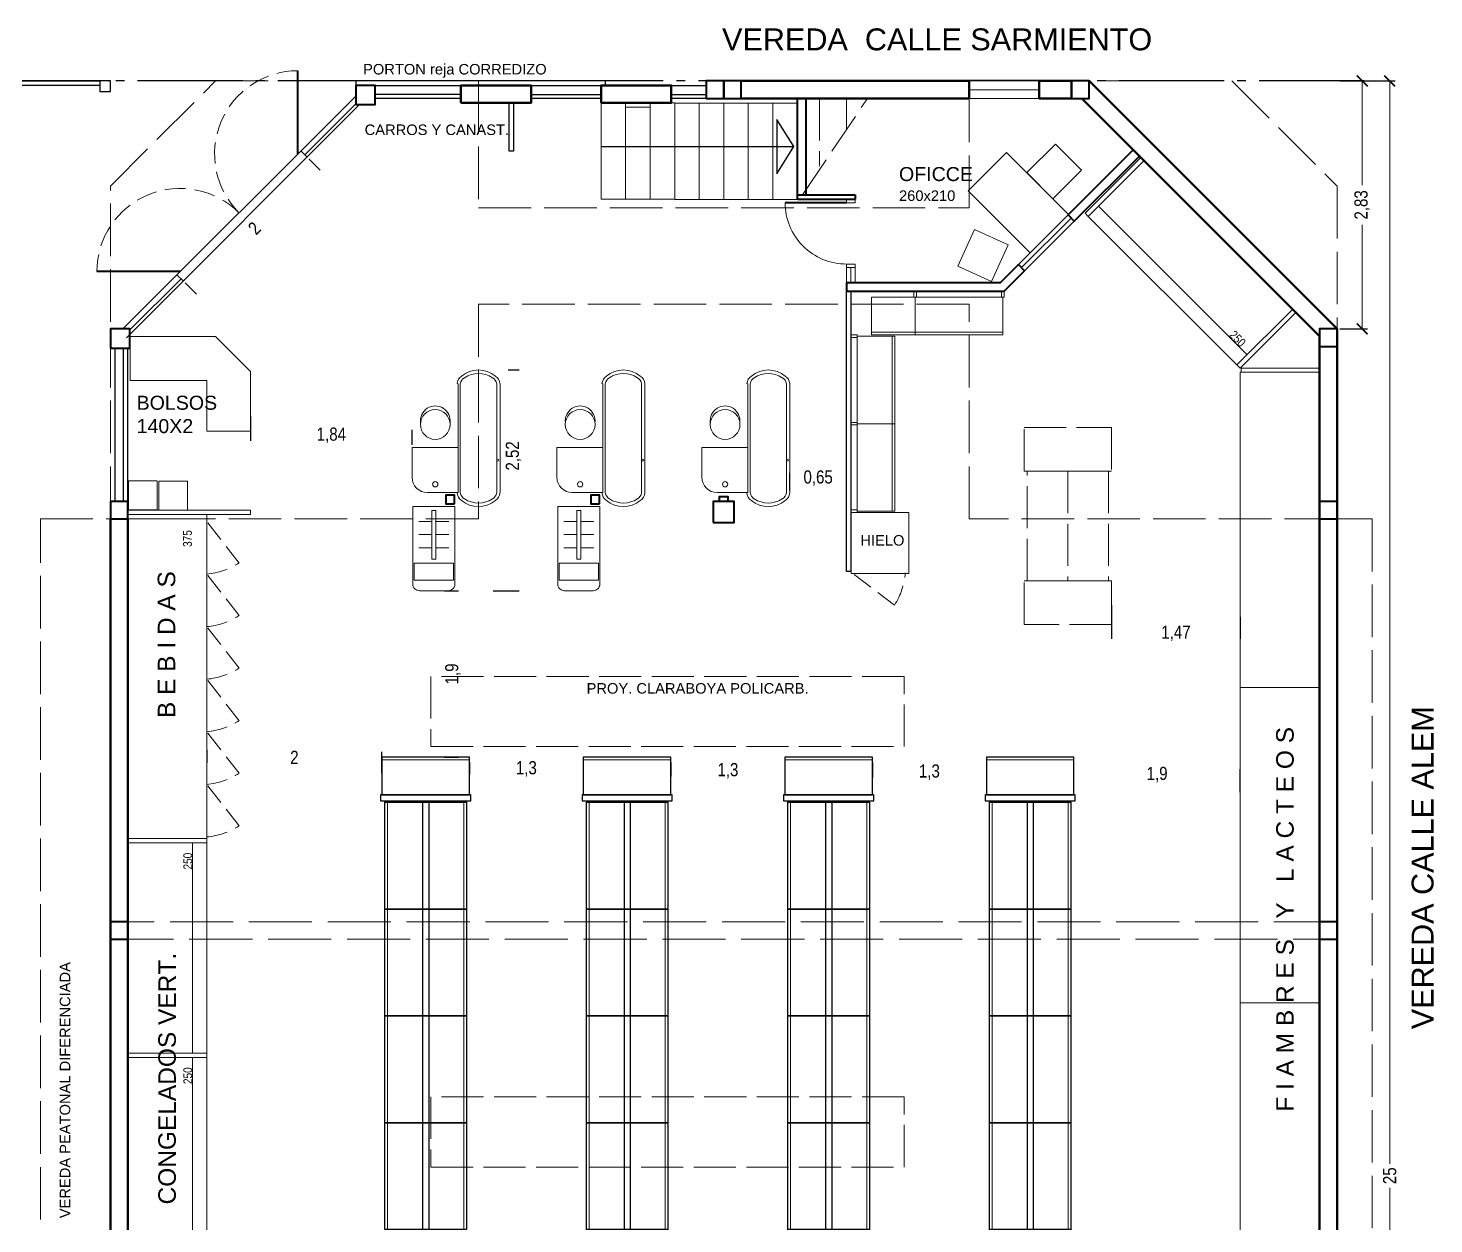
# Model space of a CAD drawing. Header units: millimetres. Extents: x 424 to 530, y 463 to 518.
# Drawn here: x 466.59 to 482.64, y 475.77 to 489.42 of the extents above; entities that cross this region are included whole.
import ezdxf

# ---------------------------------------------------------------- set-up
doc = ezdxf.new("R2010")
doc.units = ezdxf.units.MM
doc.header["$PDMODE"] = 3
doc.linetypes.add('ACAD_ISO02W100', pattern=[15, 12, -3])
doc.linetypes.add('ACAD_ISO04W100', pattern=[30, 24, -3, 0, -3])
for name, color, linetype, lineweight in [('CARPINTERIA', 7, 'Continuous', 9), ('COLUMNAS', 7, 'Continuous', 40), ('COTAS', 7, 'Continuous', 13), ('EQUIPAMIENTO', 7, 'Continuous', 15), ('EQUIPAVENTAS', 7, 'Continuous', 18), ('ESCALERA', 7, 'Continuous', 20), ('GONDSinFRIO', 7, 'Continuous', 15), ('MAQ ConFRIO', 7, 'Continuous', 20), ('MUROS020', 7, 'Continuous', 50), ('MUROSYESO', 7, 'Continuous', 40), ('PROYECCIONES', 7, 'ACAD_ISO02W100', 9)]:
    doc.layers.add(name, color=color, linetype=linetype, lineweight=lineweight)
doc.layers.add('Texto GRAL', color=7, linetype='Continuous')
doc.styles.add('LaProve_Plantas Arquitectura$0$Standard', font='arial.ttf')
doc.styles.add('PLANTAPROVE', font='technic_.ttf')
doc.styles.get("Standard").update_dxf_attribs({"font": 'technic_.ttf', "height": 0.15})
doc.dimstyles.new('ISO-25', dxfattribs={"dimscale": 0.05, "dimtxt": 0.15, "dimasz": 2.5, "dimexe": 1.25, "dimexo": 0.625, "dimtad": 0, "dimtxsty": 'Standard', "dimblk": 'ARCHTICK', "dimcen": 2.5, "dimclrd": 256, "dimclrt": 256, "dimadec": 0, "dimazin": 0, "dimtfac": 1, "dimtmove": 0, "dimatfit": 3, "dimfxl": 1, "dimlwd": -1, "dimarcsym": 0})

# ---------------------------------------------------------------- blocks, each defined once
blk = doc.blocks.new('contrapared1M')
at = {"linetype": 'ByBlock'}
blk.add_line((0.015, 0.47), (1.015, 0.47), dxfattribs=at)
for points in [[(0.015, 0.5), (1.015, 0.5), (1.015, 0.07), (0.015, 0.07)], [(0, 0), (0.03, 0), (0.03, 0.07), (0, 0.07)], [(1, 0), (1.03, 0), (1.03, 0.07), (1, 0.07)]]:
    blk.add_lwpolyline(points, close=True, dxfattribs=at)
blk = doc.blocks.new('*D4')
at = {"layer": 'COTAS', "color": 0, "lineweight": -2, "transparency": 16777216}
for p, q in [((468.631, 481.183), (468.631, 481.035)), ((470.628, 480.916), (470.628, 481.16))]:
    blk.add_line(p, q, dxfattribs=at)
at = {"layer": 'Defpoints', "color": 0, "transparency": 16777216}
for p in [(468.631, 481.214), (468.631, 481.097), (470.628, 480.885)]:
    blk.add_point(p, dxfattribs=at)
at = {"layer": 'COTAS', "transparency": 16777216, "insert": (469.63, 481.097), "char_height": 0.15, "attachment_point": 5}
blk.add_mtext('2', dxfattribs=at)
blk = doc.blocks.new('_ArchTick')
at = {"color": 0, "linetype": 'ByBlock', "const_width": 0.15}
blk.add_lwpolyline([(-0.5, -0.5), (0.5, 0.5)], dxfattribs=at)
blk = doc.blocks.new('*D5')
at = {"layer": 'COTAS', "color": 0, "lineweight": -2, "transparency": 16777216}
for p, q in [((471.628, 481.038), (471.628, 480.902)), ((472.928, 481.038), (472.928, 480.902))]:
    blk.add_line(p, q, dxfattribs=at)
at = {"layer": 'Defpoints', "color": 0, "transparency": 16777216}
for p in [(471.628, 481.07), (472.928, 481.07), (472.928, 480.965)]:
    blk.add_point(p, dxfattribs=at)
at = {"layer": 'COTAS', "transparency": 16777216, "insert": (472.278, 480.965), "char_height": 0.15, "attachment_point": 5}
blk.add_mtext('1,3', dxfattribs=at)
blk = doc.blocks.new('*D6')
at = {"layer": 'COTAS', "color": 0, "lineweight": -2, "transparency": 16777216}
for p, q in [((473.928, 481.038), (473.928, 480.88)), ((475.228, 481.038), (475.228, 480.88))]:
    blk.add_line(p, q, dxfattribs=at)
at = {"layer": 'Defpoints', "color": 0, "transparency": 16777216}
for p in [(473.928, 481.07), (475.228, 481.07), (475.228, 480.943)]:
    blk.add_point(p, dxfattribs=at)
at = {"layer": 'COTAS', "transparency": 16777216, "insert": (474.578, 480.943), "char_height": 0.15, "attachment_point": 5}
blk.add_mtext('1,3', dxfattribs=at)
blk = doc.blocks.new('*D7')
at = {"layer": 'COTAS', "color": 0, "lineweight": -2, "transparency": 16777216}
for p, q in [((476.228, 481.038), (476.228, 480.866)), ((477.528, 481.038), (477.528, 480.866))]:
    blk.add_line(p, q, dxfattribs=at)
at = {"layer": 'Defpoints', "color": 0, "transparency": 16777216}
for p in [(476.228, 481.07), (477.528, 481.07), (477.528, 480.928)]:
    blk.add_point(p, dxfattribs=at)
at = {"layer": 'COTAS', "transparency": 16777216, "insert": (476.878, 480.928), "char_height": 0.15, "attachment_point": 5}
blk.add_mtext('1,3', dxfattribs=at)
blk = doc.blocks.new('*D8')
at = {"layer": 'COTAS', "color": 0, "lineweight": -2, "transparency": 16777216}
for p, q in [((478.958, 482.833), (478.958, 482.451)), ((480.426, 482.701), (480.426, 482.451))]:
    blk.add_line(p, q, dxfattribs=at)
at = {"layer": 'Defpoints', "color": 0, "transparency": 16777216}
for p in [(478.958, 482.864), (480.426, 482.732), (480.426, 482.513)]:
    blk.add_point(p, dxfattribs=at)
at = {"layer": 'COTAS', "transparency": 16777216, "insert": (479.692, 482.513), "char_height": 0.15, "attachment_point": 5}
blk.add_mtext('1,47', dxfattribs=at)
blk = doc.blocks.new('*D9')
at = {"layer": 'COTAS', "color": 0, "lineweight": -2, "transparency": 16777216}
for p, q in [((471.345, 483), (471.503, 483)), ((471.345, 481.1), (471.503, 481.1))]:
    blk.add_line(p, q, dxfattribs=at)
at = {"layer": 'Defpoints', "color": 0, "transparency": 16777216}
for p in [(471.314, 483), (471.314, 481.1), (471.44, 481.1)]:
    blk.add_point(p, dxfattribs=at)
at = {"layer": 'COTAS', "transparency": 16777216, "insert": (471.44, 482.05), "char_height": 0.15, "attachment_point": 5, "rotation": 90}
blk.add_mtext('1,9', dxfattribs=at)
blk = doc.blocks.new('*D10')
at = {"layer": 'COTAS', "color": 0, "lineweight": -2, "transparency": 16777216}
for p, q in [((472.069, 485.52), (472.194, 485.52)), ((471.899, 483), (472.194, 483))]:
    blk.add_line(p, q, dxfattribs=at)
at = {"layer": 'Defpoints', "color": 0, "transparency": 16777216}
for p in [(472.038, 485.52), (471.868, 483), (472.132, 483)]:
    blk.add_point(p, dxfattribs=at)
at = {"layer": 'COTAS', "transparency": 16777216, "insert": (472.132, 484.539), "char_height": 0.15, "attachment_point": 5, "rotation": 90}
blk.add_mtext('2,52', dxfattribs=at)
blk = doc.blocks.new('*D14')
at = {"layer": 'COTAS', "color": 0, "lineweight": -2, "transparency": 16777216}
for p, q in [((481.562, 488.82), (482.194, 488.82)), ((481.562, 463.82), (482.194, 463.82))]:
    blk.add_line(p, q, dxfattribs=at)
at = {"layer": 'COTAS', "transparency": 16777216}
for p, q in [((482.132, 488.82), (482.132, 476.457)), ((482.132, 463.82), (482.132, 476.182))]:
    blk.add_line(p, q, dxfattribs=at)
at = {"layer": 'Defpoints', "color": 0, "transparency": 16777216}
for p in [(481.531, 488.82), (482.132, 488.82), (481.531, 463.82)]:
    blk.add_point(p, dxfattribs=at)
at = {"layer": 'COTAS', "transparency": 16777216, "xscale": 0.125, "yscale": 0.125, "zscale": 0.125}
for p, rotation in [((482.132, 488.82), 90), ((482.132, 463.82), 270)]:
    blk.add_blockref('_ArchTick', p, dxfattribs=dict(at, rotation=rotation))
at = {"layer": 'COTAS', "transparency": 16777216, "insert": (482.132, 476.32), "char_height": 0.15, "attachment_point": 5, "rotation": 90}
blk.add_mtext('25', dxfattribs=at)
blk = doc.blocks.new('HELAD250')
at = {"lineweight": 5}
blk.add_line((0.737, -1.2), (0.737, 1.2), dxfattribs=at)
for points in [[(0.9, 1.2), (0.9, 1.25), (0, 1.25), (0, 1.2)], [(0, 1.2), (0.9, 1.2), (0.9, -1.2), (0, -1.2)], [(0.9, -1.25), (0.9, -1.2), (0, -1.2), (0, -1.25)]]:
    blk.add_lwpolyline(points, close=True)
at = {"style": 'PLANTAPROVE'}
blk.add_text('250', height=0.1, rotation=90, dxfattribs=at).set_placement((0.732, 0.897))
blk = doc.blocks.new('HELAD375PUERTAS')
for points in [[(0.9, 3.7), (0.9, 3.75), (0, 3.75), (0, 3.7)], [(0, 0.05), (0, 3.7), (0.9, 3.7), (0.9, 0.05)], [(0.9, 0), (0.9, 0.05), (0, 0.05), (0, 0)]]:
    blk.add_lwpolyline(points, close=True)
at = {"layer": 'PROYECCIONES', "ltscale": 0.02}
for p, q in [((1.267, 3.196), (0.9, 3.671)), ((1.267, 2.596), (0.9, 3.071)), ((1.267, 1.995), (0.9, 2.47)), ((1.267, 1.395), (0.9, 1.87)), ((1.267, 0.795), (0.9, 1.269)), ((1.267, 0.194), (0.9, 0.669))]:
    blk.add_line(p, q, dxfattribs=at)
at = {"layer": 'PROYECCIONES', "lineweight": 9, "ltscale": 0.02}
for centre in [(0.824, 3.891), (0.824, 3.29), (0.824, 2.69), (0.824, 2.09), (0.824, 1.489), (0.824, 0.889)]:
    blk.add_arc(centre, 0.824, 275.2871, 302.5079, dxfattribs=at)
at = {"style": 'PLANTAPROVE'}
blk.add_text('375', height=0.1, rotation=90, dxfattribs=at).set_placement((0.728, 3.38))
blk = doc.blocks.new('CAJA RAPID Fortezza')
for p, q in [((-1.004, 0.515), (-1.004, -0.727)), ((-0.525, 0.515), (-0.525, -0.727)), ((-0.175, 0.515), (-0.525, 0.515)), ((-0.525, 0.501), (-0.525, -0.014)), ((-0.965, 0.377), (-0.965, 0.377)), ((0, 0), (0, 0.34)), ((-0.965, 0.002), (-0.965, 0.002)), ((-0.525, -0.534), (-0.525, 0.056)), ((-0.525, 0), (0, 0)), ((-0.525, -0.727), (-0.514, -0.73))]:
    blk.add_line(p, q)
at = {"lineweight": 9}
for p, q in [((-0.966, 0.518), (-0.966, -0.725)), ((-0.551, 0.518), (-0.551, -0.725))]:
    blk.add_line(p, q, dxfattribs=at)
at = {"lineweight": 5}
for centre, radius in [((-0.265, 0.42), 0.03), ((-0.979, 0.146), 0.011)]:
    blk.add_circle(centre, radius, dxfattribs=at)
blk.add_circle((-0.265, -0.263), 0.17)
for centre, radius, start, end in [((-0.758, 0.371), 0.304, 50.5361, 129.4639), ((-0.887, 0.508), 0.117, 122.8606, 174.5014), ((-0.63, 0.508), 0.117, 3.3374, 57.1394), ((-0.175, 0.34), 0.175, 0, 90), ((-0.265, -0.304), 0.17, 173.0824, 6.9176), ((-0.887, -0.718), 0.117, 185.4986, 237.1394), ((-0.63, -0.718), 0.117, 302.8606, 354.5014), ((-0.758, -0.581), 0.304, 230.5361, 309.4639)]:
    blk.add_arc(centre, radius, start, end)
at = {"lineweight": 9}
for centre, radius, start, end in [((-0.864, 0.496), 0.105, 121.2006, 167.7514), ((-0.758, 0.342), 0.292, 56.7961, 123.2039), ((-0.653, 0.496), 0.105, 12.292, 58.7994), ((-0.864, -0.706), 0.105, 192.2486, 238.7994), ((-0.758, -0.552), 0.292, 236.7961, 303.2039), ((-0.653, -0.706), 0.105, 301.2006, 347.7514)]:
    blk.add_arc(centre, radius, start, end, dxfattribs=at)
blk = doc.blocks.new('Antecaja096')
at = {"lineweight": 9}
for p, q in [((-0.022, -0.17), (-0.171, -0.17)), ((-0.022, -0.319), (-0.171, -0.319)), ((0.023, -0.17), (0.171, -0.17)), ((0.023, -0.319), (0.171, -0.319)), ((-0.022, -0.469), (-0.171, -0.469)), ((0.023, -0.469), (0.171, -0.469))]:
    blk.add_line(p, q, dxfattribs=at)
blk.add_lwpolyline([(-0.165, -0.96), (0.165, -0.96, 0.414214), (0.24, -0.885), (0.24, 0), (-0.24, 0), (-0.24, -0.885, 0.414214)], format="xyb", close=True)
for points in [[(-0.022, -0.6), (-0.022, -0.045), (0.023, -0.045), (0.023, -0.6)], [(-0.225, -0.839), (-0.225, -0.645), (0.225, -0.645), (0.225, -0.839)]]:
    blk.add_lwpolyline(points, close=True, dxfattribs=at)
blk = doc.blocks.new('CAJA RAPIDyAntecaja')
at = {"lineweight": 40}
blk.add_lwpolyline([(0.485, -0.645), (0.485, -0.545), (0.385, -0.545), (0.385, -0.645)], close=True, dxfattribs=at)
at = {"rotation": 180}
blk.add_blockref('CAJA RAPID Fortezza', (0, 0), dxfattribs=at)
at = {"color": 1}
blk.add_blockref('Antecaja096', (0.249, -0.675), dxfattribs=at)
blk = doc.blocks.new('*D23')
at = {"layer": 'COTAS', "color": 0, "lineweight": -2, "transparency": 16777216}
for p, q in [((469.131, 484.992), (469.131, 484.712)), ((470.973, 484.666), (470.973, 484.837))]:
    blk.add_line(p, q, dxfattribs=at)
at = {"layer": 'Defpoints', "color": 0, "transparency": 16777216}
for p in [(469.131, 485.024), (469.131, 484.774), (470.973, 484.635)]:
    blk.add_point(p, dxfattribs=at)
at = {"layer": 'COTAS', "transparency": 16777216, "insert": (470.052, 484.774), "char_height": 0.15, "attachment_point": 5}
blk.add_mtext('1,84', dxfattribs=at)
blk = doc.blocks.new('PPLACA070')
at = {"lineweight": 40}
blk.add_line((0.04, -0.1), (0.04, -0.8), dxfattribs=at)
for points in [[(0, -0.1), (0.04, -0.1), (0.04, 0), (0, 0)], [(0.74, -0.1), (0.78, -0.1), (0.78, 0), (0.74, 0)]]:
    blk.add_lwpolyline(points, close=True)
at = {"color": 252, "lineweight": 5, "ltscale": 0.01}
blk.add_arc((0.04, -0.1), 0.7, 270, 360, dxfattribs=at)
blk = doc.blocks.new('*D46')
at = {"layer": 'COTAS', "color": 0, "lineweight": -2, "transparency": 16777216}
for p, q in [((475.285, 484.151), (475.285, 484.347)), ((475.931, 484.151), (475.931, 484.347))]:
    blk.add_line(p, q, dxfattribs=at)
at = {"layer": 'Defpoints', "color": 0, "transparency": 16777216}
for p in [(475.931, 484.285), (475.285, 484.12), (475.931, 484.12)]:
    blk.add_point(p, dxfattribs=at)
at = {"layer": 'COTAS', "transparency": 16777216, "insert": (475.608, 484.285), "char_height": 0.15, "attachment_point": 5}
blk.add_mtext('0,65', dxfattribs=at)
blk = doc.blocks.new('*D61')
at = {"layer": 'COTAS', "color": 0, "lineweight": -2, "transparency": 16777216}
for p, q in [((481.562, 488.82), (481.88, 488.82)), ((481.562, 485.99), (481.88, 485.99))]:
    blk.add_line(p, q, dxfattribs=at)
at = {"layer": 'COTAS', "transparency": 16777216}
for p, q in [((481.818, 488.82), (481.818, 487.632)), ((481.818, 485.99), (481.818, 487.178))]:
    blk.add_line(p, q, dxfattribs=at)
at = {"layer": 'Defpoints', "color": 0, "lineweight": 13, "transparency": 16777216}
for p in [(481.531, 488.82), (481.818, 488.82), (481.531, 485.99)]:
    blk.add_point(p, dxfattribs=at)
at = {"layer": 'COTAS', "transparency": 16777216, "xscale": 0.125, "yscale": 0.125, "zscale": 0.125}
for p, rotation in [((481.818, 488.82), 90), ((481.818, 485.99), 270)]:
    blk.add_blockref('_ArchTick', p, dxfattribs=dict(at, rotation=rotation))
at = {"layer": 'COTAS', "transparency": 16777216, "insert": (481.818, 487.405), "char_height": 0.15, "attachment_point": 5, "rotation": 90}
blk.add_mtext('2,83', dxfattribs=at)
blk = doc.blocks.new('*D62')
at = {"layer": 'COTAS', "color": 0, "lineweight": -2, "transparency": 16777216}
for p, q in [((469.797, 487.929), (469.925, 487.802)), ((468.383, 486.515), (468.511, 486.387))]:
    blk.add_line(p, q, dxfattribs=at)
at = {"layer": 'Defpoints', "color": 0, "transparency": 16777216}
for p in [(469.775, 487.951), (469.881, 487.846), (468.361, 486.537)]:
    blk.add_point(p, dxfattribs=at)
at = {"layer": 'COTAS', "transparency": 16777216, "insert": (469.174, 487.139), "char_height": 0.15, "attachment_point": 5, "rotation": 45}
blk.add_mtext('2', dxfattribs=at)
blk = doc.blocks.new('Puntera1M')
at = {"lineweight": 9}
blk.add_line((0.5, 0.485), (-0.5, 0.485), dxfattribs=at)
for points in [[(-0.5, 0.515), (-0.5, 0.085), (0.5, 0.085), (0.5, 0.515)], [(-0.515, 0.085), (-0.515, 0.015), (0.515, 0.015), (0.515, 0.085)]]:
    blk.add_lwpolyline(points, close=True)
blk.add_lwpolyline([(0.465, 0.015), (0.465, 0), (-0.465, 0), (-0.465, 0.015)], close=True, dxfattribs=at)
blk = doc.blocks.new('Gond-122M')
at = {"lineweight": 9}
for p, q in [((-0.435, 1.22), (-0.435, 0)), ((0.435, 0), (0.435, 1.22))]:
    blk.add_line(p, q, dxfattribs=at)
for p, q in [((-0.035, 1.22), (-0.035, 0)), ((0.035, 1.22), (0.035, 0))]:
    blk.add_line(p, q)
blk.add_lwpolyline([(-0.465, 1.22), (0.465, 1.22), (0.465, 0), (-0.465, 0)], close=True)
blk = doc.blocks.new('Gond-mitad')
at = {"linetype": 'ByBlock', "lineweight": 9}
for p, q in [((-0.435, 0), (-0.435, 0.665)), ((0.435, 0), (0.435, 0.665))]:
    blk.add_line(p, q, dxfattribs=at)
at = {"linetype": 'ByBlock'}
for p, q in [((-0.035, 0), (-0.035, 0.665)), ((0.035, 0), (0.035, 0.665))]:
    blk.add_line(p, q, dxfattribs=at)
blk.add_lwpolyline([(-0.465, 0.665), (0.465, 0.665), (0.465, 0), (-0.465, 0)], close=True)
blk = doc.blocks.new('GOND 6ymedioMod')
at = {"color": 4}
for name, p in [('Puntera1M', (0, 8.5)), ('Gond-122M', (0, 7.28)), ('Gond-122M', (0, 6.06)), ('Gond-122M', (0, 4.84)), ('Gond-122M', (0, 3.62)), ('Gond-122M', (0, 2.4)), ('Gond-122M', (0, 1.18)), ('Gond-mitad', (0, 0.515))]:
    blk.add_blockref(name, p, dxfattribs=at)
at = {"color": 4, "xscale": -1, "rotation": 180}
blk.add_blockref('Puntera1M', (0, 0.515), dxfattribs=at)
blk = doc.blocks.new('*D85')
at = {"layer": 'COTAS', "color": 0, "lineweight": -2, "transparency": 16777216}
for p, q in [((478.528, 480.701), (478.528, 480.963)), ((480.426, 480.701), (480.426, 480.963))]:
    blk.add_line(p, q, dxfattribs=at)
at = {"layer": 'Defpoints', "color": 0, "transparency": 16777216}
for p in [(480.426, 480.9), (478.528, 480.67), (480.426, 480.67)]:
    blk.add_point(p, dxfattribs=at)
at = {"layer": 'COTAS', "transparency": 16777216, "insert": (479.477, 480.9), "char_height": 0.15, "attachment_point": 5}
blk.add_mtext('1,9', dxfattribs=at)

msp = doc.modelspace()

# ---------------------------------------------------------------- linework, layer by layer
at = {"linetype": 'ACAD_ISO04W100', "ltscale": 0.05}
msp.add_line((481.841, 488.82), (443.378, 488.82), dxfattribs=at)
at = {"color": 4}
msp.add_line((467.77, 485.946), (467.712, 485.888), dxfattribs=at)
msp.add_lwpolyline([(472.131, 488.57), (472.131, 488.02), (472.081, 488.02), (472.081, 488.57)], close=True)
for points in [[(473.131, 488.07), (475.331, 488.07), (475.136, 488.381), (475.136, 487.759), (475.331, 488.07)], [(475.981, 486.42), (475.981, 483.22), (475.931, 483.22), (475.931, 486.42)]]:
    msp.add_lwpolyline(points)
at = {"layer": 'CARPINTERIA', "lineweight": 40}
for p, q in [((469.669, 487.987), (469.669, 488.937)), ((468.326, 486.643), (467.376, 486.643))]:
    msp.add_line(p, q, dxfattribs=at)
at = {"layer": 'CARPINTERIA'}
for p, q in [((470.331, 488.648), (467.672, 485.99)), ((477.331, 488.72), (478.131, 488.72)), ((470.374, 488.55), (467.751, 485.927)), ((469.775, 487.951), (469.704, 488.022)), ((477.895, 486.725), (478.46, 487.291)), ((478.496, 487.255), (477.93, 486.689)), ((477.965, 486.654), (478.531, 487.22)), ((475.931, 486.52), (475.931, 486.698)), ((475.981, 486.69), (475.981, 486.52)), ((476.031, 486.698), (476.031, 486.52)), ((468.361, 486.537), (468.29, 486.608))]:
    msp.add_line(p, q, dxfattribs=at)
at = {"layer": 'CARPINTERIA', "lineweight": 30}
for p, q in [((470.551, 488.67), (471.531, 488.67)), ((472.331, 488.664), (473.131, 488.664)), ((473.931, 488.665), (474.331, 488.665)), ((469.75, 487.977), (470.331, 488.558)), ((468.336, 486.562), (467.751, 485.978)), ((467.68, 484.02), (467.68, 485.77))]:
    msp.add_line(p, q, dxfattribs=at)
for points in [[(466.451, 488.82), (467.411, 488.82), (467.411, 488.77), (466.451, 488.77)], [(467.411, 488.7), (467.531, 488.7), (467.531, 488.82), (467.411, 488.82)], [(470.331, 488.77), (473.181, 488.77), (473.181, 488.82), (470.331, 488.82)]]:
    msp.add_lwpolyline(points, close=True, dxfattribs=at)
at = {"layer": 'CARPINTERIA', "lineweight": -3}
for points in [[(471.531, 488.62), (470.551, 488.62), (470.551, 488.77), (474.331, 488.77), (474.331, 488.62), (473.931, 488.62)], [(473.131, 488.62), (472.331, 488.62)]]:
    msp.add_lwpolyline(points, dxfattribs=at)
at = {"layer": 'CARPINTERIA'}
msp.add_lwpolyline([(477.331, 488.83), (478.131, 488.83), (478.131, 488.62), (477.331, 488.62)], close=True, dxfattribs=at)
at = {"layer": 'CARPINTERIA', "lineweight": -3}
msp.add_lwpolyline([(467.581, 484.02), (467.731, 484.02), (467.731, 485.77), (467.581, 485.77)], close=True, dxfattribs=at)
at = {"layer": 'COLUMNAS'}
for points in [[(470.331, 488.55), (470.551, 488.55), (470.551, 488.77), (470.331, 488.77)], [(474.331, 488.62), (474.531, 488.62), (474.531, 488.82), (474.331, 488.82)], [(474.531, 488.62), (474.731, 488.62), (474.731, 488.82), (474.531, 488.82)], [(478.501, 488.62), (478.701, 488.62), (478.701, 488.82), (478.501, 488.82)], [(467.531, 485.77), (467.751, 485.77), (467.751, 485.99), (467.531, 485.99)], [(481.331, 485.79), (481.531, 485.79), (481.531, 485.99), (481.331, 485.99)], [(467.531, 483.82), (467.731, 483.82), (467.731, 484.02), (467.531, 484.02)], [(474.41, 483.78), (474.65, 483.78), (474.65, 484.02), (474.41, 484.02)], [(481.331, 483.82), (481.531, 483.82), (481.531, 484.02), (481.331, 484.02)], [(467.531, 479.02), (467.731, 479.02), (467.731, 479.22), (467.531, 479.22)], [(481.331, 479.02), (481.531, 479.02), (481.531, 479.22), (481.331, 479.22)]]:
    msp.add_lwpolyline(points, close=True, dxfattribs=at)
at = {"layer": 'EQUIPAMIENTO'}
for points in [[(477.99, 487.773), (478.287, 487.476), (478.613, 487.801), (478.316, 488.098)], [(478.028, 486.858), (478.467, 487.297), (477.759, 488.004), (477.321, 487.566)], [(477.204, 486.704), (477.587, 486.531), (477.777, 486.95), (477.394, 487.123)]]:
    msp.add_lwpolyline(points, close=True, dxfattribs=at)
at = {"layer": 'EQUIPAVENTAS'}
for points in [[(467.755, 485.901), (468.731, 485.901), (469.131, 485.501), (469.131, 484.82), (468.631, 484.82), (468.631, 485.401), (467.755, 485.401)], [(467.735, 483.923), (468.065, 483.923), (468.065, 484.253), (467.735, 484.253)], [(468.082, 483.92), (468.412, 483.92), (468.412, 484.25), (468.082, 484.25)], [(467.731, 483.869), (469.131, 483.869), (469.131, 483.919), (467.731, 483.919)]]:
    msp.add_lwpolyline(points, close=True, dxfattribs=at)
at = {"layer": 'EQUIPAVENTAS', "lineweight": 40}
msp.add_lwpolyline([(474.58, 484.021), (474.58, 484.071), (474.48, 484.071), (474.48, 484.021)], close=True, dxfattribs=at)
at = {"layer": 'ESCALERA'}
for points in [[(473.131, 488.57), (473.131, 487.47), (473.411, 487.47), (473.411, 488.57)], [(473.411, 488.52), (473.411, 487.47), (473.691, 487.47), (473.691, 488.52)], [(473.691, 488.57), (473.691, 487.47), (473.971, 487.47), (473.971, 488.57)], [(473.971, 488.568), (473.971, 487.468), (474.251, 487.468), (474.251, 488.568)], [(474.251, 488.568), (474.251, 487.468), (474.531, 487.468), (474.531, 488.568)], [(474.531, 488.568), (474.531, 487.468), (474.811, 487.468), (474.811, 488.568)], [(474.811, 488.568), (474.811, 487.468), (475.091, 487.468), (475.091, 488.568)], [(475.091, 488.568), (475.091, 487.468), (475.371, 487.468), (475.371, 488.568)]]:
    msp.add_lwpolyline(points, close=True, dxfattribs=at)
at = {"layer": 'GONDSinFRIO', "linetype": 'ByBlock'}
msp.add_line((476.716, 485.95), (476.216, 485.95), dxfattribs=at)
msp.add_lwpolyline([(476.716, 485.92), (476.216, 485.92), (476.216, 486.35), (476.716, 486.35)], close=True, dxfattribs=at)
at = {"layer": 'MAQ ConFRIO'}
for points in [[(480.436, 485.54), (480.436, 485.494), (481.326, 485.494), (481.326, 485.54)], [(480.426, 481.894), (481.326, 481.894), (481.326, 485.494), (480.426, 485.494)], [(475.984, 483.892), (475.984, 483.198), (476.644, 483.198), (476.644, 483.892)], [(480.426, 478.294), (481.326, 478.294), (481.326, 481.894), (480.426, 481.894)], [(480.426, 474.694), (481.326, 474.694), (481.326, 478.294), (480.426, 478.294)]]:
    msp.add_lwpolyline(points, close=True, dxfattribs=at)
at = {"layer": 'MUROS020'}
for p, q in [((477.331, 488.82), (474.731, 488.82)), ((477.331, 488.82), (477.331, 488.62)), ((478.701, 488.82), (481.531, 485.99)), ((474.731, 488.62), (477.331, 488.62)), ((478.618, 488.62), (481.331, 485.907)), ((481.331, 485.907), (481.331, 469.42)), ((481.531, 485.99), (481.531, 469.42)), ((467.531, 483.82), (467.531, 469.82)), ((467.731, 469.82), (467.731, 483.82))]:
    msp.add_line(p, q, dxfattribs=at)
for points in [[(471.531, 488.57), (472.331, 488.57), (472.331, 488.77), (471.531, 488.77)], [(473.131, 488.57), (473.931, 488.57), (473.931, 488.77), (473.131, 488.77)], [(478.501, 488.82), (478.131, 488.82), (478.131, 488.62), (478.501, 488.62)]]:
    msp.add_lwpolyline(points, close=True, dxfattribs=at)
at = {"layer": 'MUROSYESO'}
for p, q in [((475.371, 487.47), (475.371, 488.62)), ((475.471, 487.52), (475.471, 488.62)), ((475.371, 487.52), (476.031, 487.52)), ((475.371, 487.47), (476.031, 487.47)), ((476.031, 487.52), (476.031, 487.47)), ((478.46, 487.291), (478.531, 487.22)), ((477.895, 486.725), (477.965, 486.654)), ((475.931, 486.52), (475.931, 486.42))]:
    msp.add_line(p, q, dxfattribs=at)
for points in [[(478.46, 487.291), (479.204, 488.034)], [(478.531, 487.22), (479.275, 487.963)], [(475.931, 486.52), (477.69, 486.52), (477.895, 486.725)], [(475.931, 486.42), (477.731, 486.42), (477.965, 486.654)]]:
    msp.add_lwpolyline(points, dxfattribs=at)
at = {"layer": 'PROYECCIONES', "ltscale": 0.04}
for p, q in [((475.431, 487.52), (476.171, 488.62)), ((475.622, 488.62), (475.622, 487.847)), ((475.931, 488.62), (475.931, 488.263)), ((478.458, 484.364), (478.458, 483.114))]:
    msp.add_line(p, q, dxfattribs=at)
at = {"layer": 'PROYECCIONES', "ltscale": 0.02}
msp.add_line((476.48, 482.836), (476.002, 483.199), dxfattribs=at)
at = {"layer": 'PROYECCIONES', "ltscale": 0.05}
for points in [[(467.531, 487.62), (468.731, 488.82), (471.731, 488.82), (471.731, 487.37), (477.331, 487.37), (477.331, 488.82), (480.331, 488.82), (481.531, 487.62), (481.531, 483.82), (477.331, 483.82), (477.331, 486.27), (471.731, 486.27), (471.731, 483.82), (467.531, 483.82)], [(467.531, 463.82), (466.731, 463.82), (466.731, 483.82), (467.531, 483.82)], [(481.531, 483.82), (481.931, 483.82), (481.931, 463.82), (481.531, 463.82)]]:
    msp.add_lwpolyline(points, close=True, dxfattribs=at)
at = {"layer": 'PROYECCIONES', "ltscale": 0.04}
for points in [[(477.958, 484.864), (478.958, 484.864), (478.958, 484.364), (477.958, 484.364)], [(477.958, 484.864), (478.958, 484.864), (478.958, 484.364), (477.958, 484.364)], [(477.993, 484.364), (478.923, 484.364), (478.923, 483.114), (477.993, 483.114)], [(477.958, 483.114), (478.958, 483.114), (478.958, 482.614), (477.958, 482.614)], [(471.189, 481.22), (476.589, 481.22), (476.589, 482.02), (471.189, 482.02)], [(471.189, 476.42), (476.589, 476.42), (476.589, 477.22), (471.189, 477.22)]]:
    msp.add_lwpolyline(points, close=True, dxfattribs=at)
at = {"layer": 'PROYECCIONES', "ltscale": 0.06}
msp.add_lwpolyline([(467.531, 479.02), (481.531, 479.02), (481.531, 479.22), (467.531, 479.22)], close=True, dxfattribs=at)
at = {"layer": 'PROYECCIONES', "ltscale": 0.02}
for centre, radius, start, end in [((469.669, 487.987), 0.95, 90, 225), ((468.326, 486.643), 0.95, 45, 180), ((475.782, 483.273), 0.824, 327.9173, 355.1381)]:
    msp.add_arc(centre, radius, start, end, dxfattribs=at)

# ---------------------------------------------------------------- block references
at = {"color": 4}
for name, p in [('Puntera1M', (471.128, 480.585)), ('GOND 6ymedioMod', (473.428, 472.085)), ('GOND 6ymedioMod', (475.728, 472.085)), ('GOND 6ymedioMod', (478.028, 472.085)), ('Gond-122M', (471.128, 479.365)), ('Gond-122M', (471.128, 478.145)), ('Gond-122M', (471.128, 476.925)), ('Gond-122M', (471.128, 475.705))]:
    msp.add_blockref(name, p, dxfattribs=at)
at = {"layer": 'CARPINTERIA', "rotation": 270}
msp.add_blockref('PPLACA070', (476.031, 487.47), dxfattribs=at)
at = {"layer": 'EQUIPAVENTAS'}
for p in [(470.973, 484.635), (472.627, 484.635)]:
    msp.add_blockref('CAJA RAPIDyAntecaja', p, dxfattribs=at)
at = {"layer": 'EQUIPAVENTAS', "rotation": 180}
msp.add_blockref('CAJA RAPID Fortezza', (474.281, 484.635), dxfattribs=at)
at = {"layer": 'GONDSinFRIO'}
for p, rotation in [((477.731, 486.42), 180), ((475.984, 485.922), 270), ((475.984, 484.922), 270)]:
    msp.add_blockref('contrapared1M', p, dxfattribs=dict(at, rotation=rotation))
at = {"layer": 'MAQ ConFRIO', "rotation": 225}
msp.add_blockref('HELAD250', (480.176, 487.062), dxfattribs=at)
at = {"layer": 'MAQ ConFRIO', "ltscale": 0.06}
msp.add_blockref('HELAD375PUERTAS', (467.731, 480.12), dxfattribs=at)
at = {"layer": 'MAQ ConFRIO'}
for p in [(467.731, 478.92), (467.731, 476.47)]:
    msp.add_blockref('HELAD250', p, dxfattribs=at)

# ---------------------------------------------------------------- texts
at = {"layer": 'Texto GRAL', "style": 'LaProve_Plantas Arquitectura$0$Standard'}
for s, width, heights, insert, char_height, attachment_point in [('VEREDA  CALLE SARMIENTO', 6.4, [0.409], (479.421, 489.42), 0.25, 3), ('PORTON reja CORREDIZO', 2.40692, [0], (470.414, 489.014), 0.12, 1), ('CARROS Y CANAST.', 1.77749, [0], (470.432, 488.323), 0.12, 1), ('OFICCE\\P{\\H0.75x;260x210}', 0.9496, [0], (476.531, 487.837), 0.16, 1), ('BOLSOS\\P140X2', 0.9496, [0], (467.829, 485.226), 0.16, 1), ('HIELO', 0.9496, [0], (476.09, 483.635), 0.12, 1), ('PROY. CLARABOYA POLICARB.', 3.9597, [0], (475.499, 481.945), 0.12, 3)]:
    msp.add_mtext_dynamic_manual_height_columns(s, width=width, gutter_width=12.5, heights=heights, dxfattribs=dict(at, insert=insert, char_height=char_height, attachment_point=attachment_point))
at = {"layer": 'Texto GRAL', "attachment_point": 1, "rotation": 90, "style": 'LaProve_Plantas Arquitectura$0$Standard'}
for s, width, insert, char_height in [('\\pi0.028959;B E B I D A S', 1.6998, (468.07, 481.517), 0.2), ('VEREDA CALLE ALEM', 5.44445, (482.382, 477.993), 0.25), ('F I A M B R E S   Y   L A C T E O S', 5.44445, (480.836, 477.051), 0.2), ('\\pi0.3774;CONGELADOS VERT.', 3.58877, (468.077, 475.615), 0.2), ('VEREDA PEATONAL DIFERENCIADA', 3.71062, (466.952, 475.835), 0.12)]:
    msp.add_mtext_dynamic_manual_height_columns(s, width=width, gutter_width=12.5, heights=[0], dxfattribs=dict(at, insert=insert, char_height=char_height))

# ---------------------------------------------------------------- dimensions: what is measured, and where the dimension line sits
at = {"layer": 'COTAS'}
for base, p1, picture, middle in [((482.132, 488.82), (481.531, 463.82), '*D14', (482.132, 476.32)), ((481.818, 488.82), (481.531, 485.99), '*D61', (481.818, 487.405))]:
    dim = msp.add_linear_dim(base=base, p1=p1, p2=(481.531, 488.82), angle=90, dimstyle='ISO-25', dxfattribs=at)
    dim.commit()
    dim.dimension.update_dxf_attribs({"geometry": picture, "text_midpoint": middle})
dim = msp.add_aligned_dim(p1=(468.361, 486.537), p2=(469.775, 487.951), distance=-0.149, dimstyle='ISO-25', override={"dimsd1": 1, "dimsd2": 1}, dxfattribs=at)
dim.commit()
dim.dimension.update_dxf_attribs({"geometry": '*D62', "text_midpoint": (469.174, 487.139)})
dim = msp.add_linear_dim(base=(472.132, 483), p1=(472.038, 485.52), p2=(471.868, 483), angle=90, dimstyle='ISO-25', override={"dimsd1": 1, "dimsd2": 1}, dxfattribs=at)
dim.commit()
dim.dimension.update_dxf_attribs({"geometry": '*D10', "text_midpoint": (472.132, 484.539), "dimtype": 160})
for base, p1, p2, picture, middle in [((469.131, 484.774), (470.973, 484.635), (469.131, 485.024), '*D23', (470.052, 484.774)), ((475.931, 484.285), (475.285, 484.12), (475.931, 484.12), '*D46', (475.608, 484.285)), ((480.426, 482.513), (478.958, 482.864), (480.426, 482.732), '*D8', (479.692, 482.513)), ((468.631, 481.097), (470.628, 480.885), (468.631, 481.214), '*D4', (469.63, 481.097)), ((472.928, 480.965), (471.628, 481.07), (472.928, 481.07), '*D5', (472.278, 480.965)), ((475.228, 480.943), (473.928, 481.07), (475.228, 481.07), '*D6', (474.578, 480.943)), ((477.528, 480.928), (476.228, 481.07), (477.528, 481.07), '*D7', (476.878, 480.928)), ((480.426, 480.9), (478.528, 480.67), (480.426, 480.67), '*D85', (479.477, 480.9))]:
    dim = msp.add_linear_dim(base=base, p1=p1, p2=p2, dimstyle='ISO-25', override={"dimsd1": 1, "dimsd2": 1}, dxfattribs=at)
    dim.commit()
    dim.dimension.update_dxf_attribs({"geometry": picture, "text_midpoint": middle})
dim = msp.add_linear_dim(base=(471.44, 481.1), p1=(471.314, 483), p2=(471.314, 481.1), angle=90, dimstyle='ISO-25', override={"dimsd1": 1, "dimsd2": 1}, dxfattribs=at)
dim.commit()
dim.dimension.update_dxf_attribs({"geometry": '*D9', "text_midpoint": (471.44, 482.05)})

doc.saveas('drawing.dxf')
